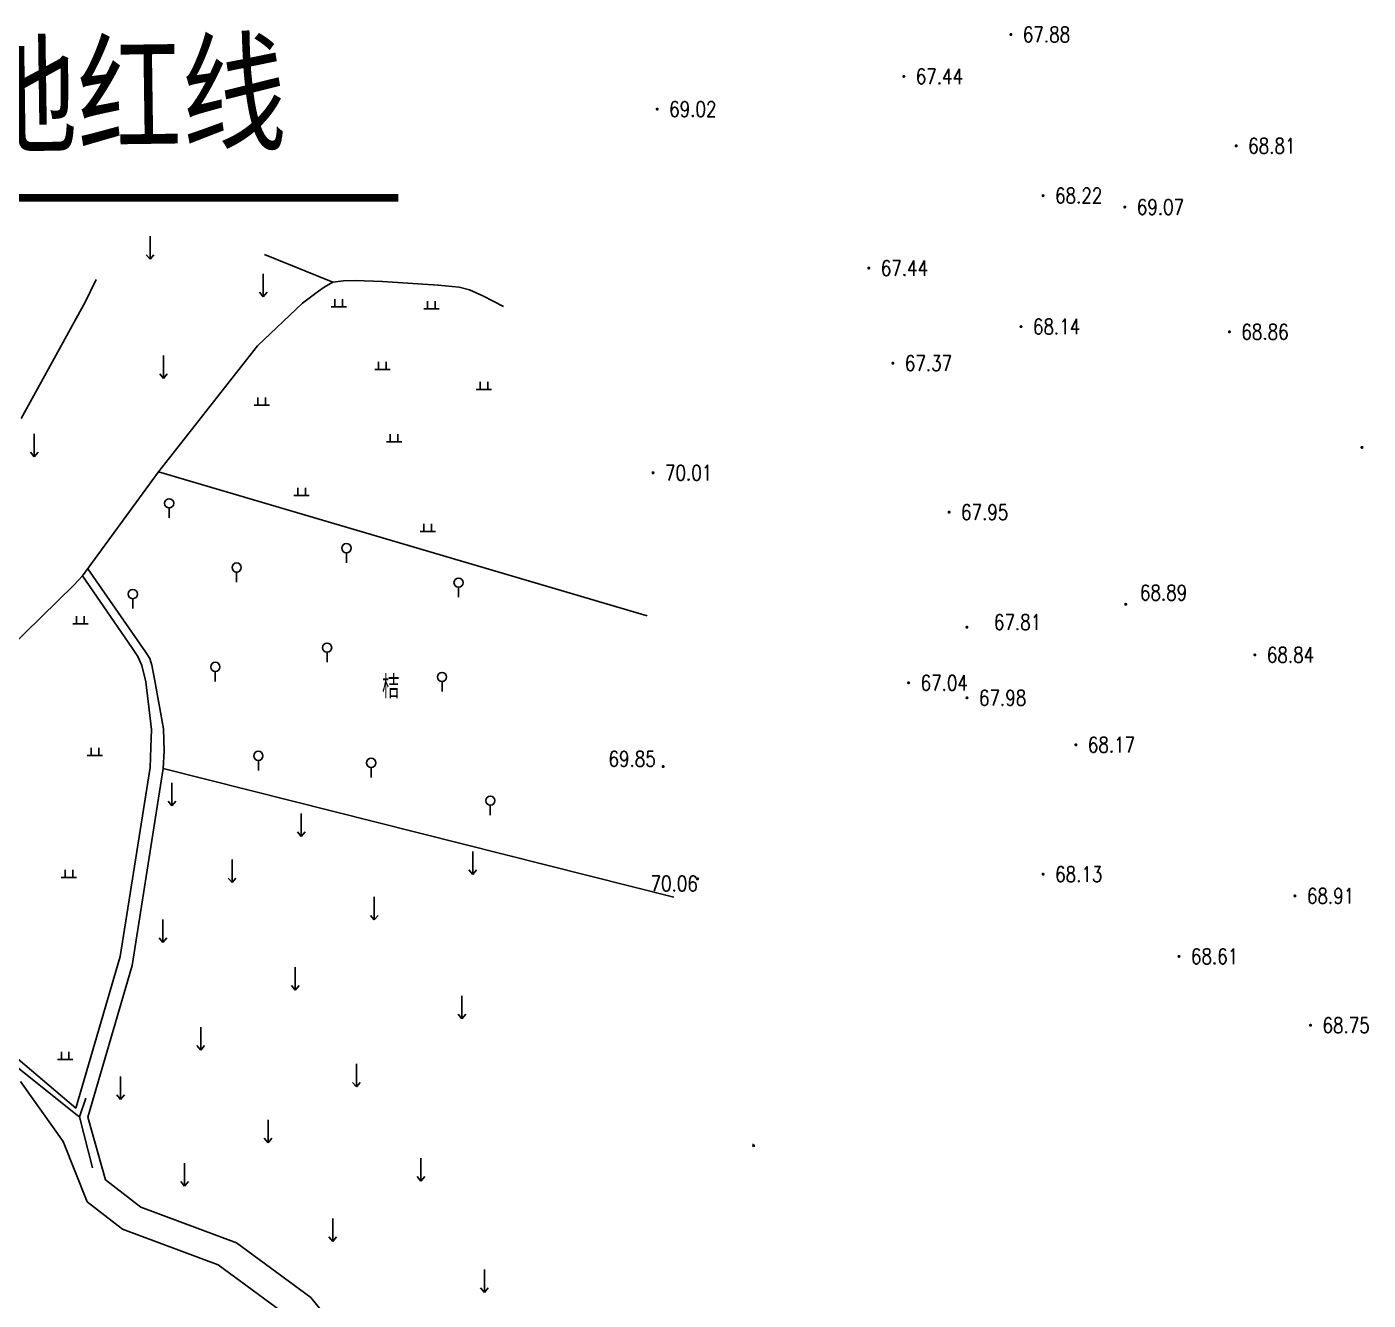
# Model space of a CAD drawing. Extents: x 10519 to 17598, y -625 to 2857.
# Drawn here: x 13682.3 to 13769.8, y 1308 to 1391.1 of the extents above; entities that cross this region are included whole.
import ezdxf
from ezdxf.enums import TextEntityAlignment as Align

# ---------------------------------------------------------------- set-up
doc = ezdxf.new("R2010")
doc.units = 0
doc.header["$MEASUREMENT"] = 0
doc.layers.get('0').update_dxf_attribs({"linetype": 'CONTINUOUS'})
for name, color, linetype in [('0000原地形', 252, 'CONTINUOUS'), ('000道路名称', 6, 'CONTINUOUS'), ('GCD', 224, 'CONTINUOUS')]:
    doc.layers.add(name, color=color, linetype=linetype)
doc.styles.get("Standard").update_dxf_attribs({"font": 'txt8.shx', "width": 0.8, "bigfont": 'hz.shx'})
doc.styles.add('正等线体', font='txt8.shx', dxfattribs={"width": 0.8, "bigfont": 'hz.shx'})
doc.styles.add('黑体', font='SIMHEI.TTF', dxfattribs={"width": 0.8})
doc.linetypes.add('10421', pattern='A,2,[150,AAA.SHX,S=1,R=0,X=0,Y=1],1e-11', length=2)

# ---------------------------------------------------------------- blocks, each defined once
blk = doc.blocks.new('GC200')
at = {"linetype": 'Continuous', "const_width": 0.2, "flags": 128}
blk.add_lwpolyline([(-0.1, 0, 1), (0.1, 0, 1)], format="xyb", close=True, dxfattribs=at)

msp = doc.modelspace()

# ---------------------------------------------------------------- linework, layer by layer
at = {"layer": '0000原地形'}
for p, q in [((13690.31, 1375.905), (13690.31, 1377.405)), ((13690.06, 1376.205), (13690.31, 1375.905)), ((13690.31, 1375.905), (13690.56, 1376.205)), ((13697.687, 1373.467), (13697.687, 1374.967)), ((13697.437, 1373.767), (13697.687, 1373.467)), ((13697.687, 1373.467), (13697.937, 1373.767)), ((13702.37, 1373.307), (13702.37, 1372.807)), ((13702.87, 1373.307), (13702.87, 1372.807)), ((13708.411, 1373.178), (13708.411, 1372.678)), ((13708.911, 1373.178), (13708.911, 1372.678)), ((13702.12, 1372.807), (13703.12, 1372.807)), ((13708.161, 1372.678), (13709.161, 1372.678)), ((13691.181, 1368.127), (13691.181, 1369.627)), ((13705.219, 1369.22), (13705.219, 1368.72)), ((13705.719, 1369.22), (13705.719, 1368.72)), ((13690.931, 1368.427), (13691.181, 1368.127)), ((13691.181, 1368.127), (13691.431, 1368.427)), ((13704.969, 1368.72), (13705.969, 1368.72)), ((13711.834, 1367.916), (13711.834, 1367.416)), ((13712.334, 1367.916), (13712.334, 1367.416)), ((13711.584, 1367.416), (13712.584, 1367.416)), ((13697.087, 1366.385), (13698.087, 1366.385)), ((13697.337, 1366.885), (13697.337, 1366.385)), ((13697.837, 1366.885), (13697.837, 1366.385)), ((13682.751, 1363.012), (13682.751, 1364.512)), ((13705.975, 1364.501), (13705.975, 1364.001)), ((13706.475, 1364.501), (13706.475, 1364.001)), ((13705.725, 1364.001), (13706.725, 1364.001)), ((13682.501, 1363.312), (13682.751, 1363.012)), ((13682.751, 1363.012), (13683.001, 1363.312)), ((13699.942, 1360.995), (13699.942, 1360.495)), ((13700.442, 1360.995), (13700.442, 1360.495)), ((13699.692, 1360.495), (13700.692, 1360.495)), ((13691.548, 1359.036), (13691.548, 1359.686)), ((13708.174, 1358.645), (13708.174, 1358.145)), ((13708.674, 1358.645), (13708.674, 1358.145)), ((13707.924, 1358.145), (13708.924, 1358.145)), ((13703.117, 1356.109), (13703.117, 1356.759)), ((13695.953, 1354.846), (13695.953, 1355.496)), ((13710.434, 1353.858), (13710.434, 1354.508)), ((13689.177, 1353.111), (13689.177, 1353.761)), ((13685.508, 1352.627), (13685.508, 1352.127)), ((13686.008, 1352.627), (13686.008, 1352.127)), ((13685.258, 1352.127), (13686.258, 1352.127)), ((13701.855, 1349.613), (13701.855, 1350.263)), ((13694.56, 1348.361), (13694.56, 1349.011)), ((13709.353, 1347.705), (13709.353, 1348.355)), ((13686.202, 1343.534), (13687.202, 1343.534)), ((13686.452, 1344.034), (13686.452, 1343.534)), ((13686.952, 1344.034), (13686.952, 1343.534)), ((13697.369, 1342.557), (13697.369, 1343.207)), ((13704.728, 1342.102), (13704.728, 1342.752)), ((13691.735, 1340.253), (13691.735, 1341.753)), ((13691.485, 1340.553), (13691.735, 1340.253)), ((13691.735, 1340.253), (13691.985, 1340.553)), ((13712.502, 1339.637), (13712.502, 1340.287)), ((13700.167, 1338.253), (13700.167, 1339.753)), ((13699.917, 1338.553), (13700.167, 1338.253)), ((13700.167, 1338.253), (13700.417, 1338.553)), ((13695.657, 1335.236), (13695.657, 1336.736)), ((13711.356, 1335.762), (13711.356, 1337.262)), ((13684.511, 1335.567), (13685.511, 1335.567)), ((13684.761, 1336.067), (13684.761, 1335.567)), ((13685.261, 1336.067), (13685.261, 1335.567)), ((13695.407, 1335.536), (13695.657, 1335.236)), ((13695.657, 1335.236), (13695.907, 1335.536)), ((13711.106, 1336.062), (13711.356, 1335.762)), ((13711.356, 1335.762), (13711.606, 1336.062)), ((13704.933, 1332.801), (13704.933, 1334.301)), ((13704.683, 1333.101), (13704.933, 1332.801)), ((13704.933, 1332.801), (13705.183, 1333.101)), ((13691.147, 1331.339), (13691.147, 1332.839)), ((13690.897, 1331.639), (13691.147, 1331.339)), ((13691.147, 1331.339), (13691.397, 1331.639)), ((13699.778, 1328.229), (13699.778, 1329.729)), ((13699.528, 1328.529), (13699.778, 1328.229)), ((13699.778, 1328.229), (13700.028, 1328.529)), ((13710.649, 1326.345), (13710.649, 1327.845)), ((13710.399, 1326.645), (13710.649, 1326.345)), ((13710.649, 1326.345), (13710.899, 1326.645)), ((13693.613, 1324.298), (13693.613, 1325.798)), ((13684.515, 1324.203), (13684.515, 1323.703)), ((13685.015, 1324.203), (13685.015, 1323.703)), ((13693.363, 1324.598), (13693.613, 1324.298)), ((13693.613, 1324.298), (13693.863, 1324.598)), ((13684.265, 1323.703), (13685.265, 1323.703)), ((13703.763, 1321.905), (13703.763, 1323.405)), ((13688.383, 1321.083), (13688.383, 1322.583)), ((13703.513, 1322.205), (13703.763, 1321.905)), ((13703.763, 1321.905), (13704.013, 1322.205)), ((13688.133, 1321.383), (13688.383, 1321.083)), ((13688.383, 1321.083), (13688.633, 1321.383)), ((13698.001, 1318.262), (13698.001, 1319.762)), ((13697.751, 1318.562), (13698.001, 1318.262)), ((13698.001, 1318.262), (13698.251, 1318.562)), ((13707.976, 1315.757), (13707.976, 1317.257)), ((13692.557, 1315.439), (13692.557, 1316.939)), ((13692.307, 1315.739), (13692.557, 1315.439)), ((13692.557, 1315.439), (13692.807, 1315.739)), ((13707.726, 1316.057), (13707.976, 1315.757)), ((13707.976, 1315.757), (13708.226, 1316.057)), ((13702.229, 1311.831), (13702.229, 1313.331)), ((13701.979, 1312.131), (13702.229, 1311.831)), ((13702.229, 1311.831), (13702.479, 1312.131)), ((13712.123, 1308.487), (13712.123, 1309.987)), ((13711.873, 1308.787), (13712.123, 1308.487)), ((13712.123, 1308.487), (13712.373, 1308.787))]:
    msp.add_line(p, q, dxfattribs=at)
at = {"layer": '0000原地形', "linetype": 'Continuous'}
for p, q in [((13697.77, 1376.225), (13702.232, 1374.403)), ((13690.845, 1362.035), (13722.733, 1352.643)), ((13686.234, 1355.713), (13690.013, 1350.302)), ((13685.894, 1355.246), (13689.122, 1350.572)), ((13689.122, 1350.572), (13689.508, 1349.996)), ((13689.508, 1349.996), (13689.778, 1349.397)), ((13690.013, 1350.302), (13690.284, 1349.858)), ((13690.284, 1349.858), (13690.426, 1349.424)), ((13689.778, 1349.397), (13690.018, 1348.326)), ((13690.426, 1349.424), (13690.622, 1348.393)), ((13690.018, 1348.326), (13690.395, 1345.23)), ((13690.622, 1348.393), (13691.175, 1345.261)), ((13690.395, 1345.23), (13690.365, 1344.045)), ((13691.175, 1345.261), (13691.226, 1343.809)), ((13690.365, 1344.045), (13690.307, 1342.747)), ((13691.226, 1343.809), (13691.17, 1342.679)), ((13690.307, 1342.747), (13688.349, 1330.422)), ((13691.17, 1342.679), (13689.141, 1329.823)), ((13691.17, 1342.679), (13724.472, 1334.297)), ((13688.349, 1330.422), (13685.46, 1320.528)), ((13689.141, 1329.823), (13686.252, 1319.929)), ((13678.131, 1325.946), (13685.573, 1320.048)), ((13685.46, 1320.528), (13680.375, 1324.83)), ((13685.704, 1319.946), (13686.12, 1321.17)), ((13685.573, 1320.048), (13685.704, 1319.946)), ((13685.704, 1319.946), (13686.551, 1316.62)), ((13686.252, 1319.929), (13687.392, 1315.836)), ((13687.392, 1315.836), (13689.703, 1314.065)), ((13689.703, 1314.065), (13695.943, 1311.743)), ((13695.943, 1311.743), (13700.797, 1308.158)), ((13700.797, 1308.158), (13706.13, 1301.571))]:
    msp.add_line(p, q, dxfattribs=at)
at = {"layer": '0000原地形', "linetype": '10421'}
for p, q in [((13686.074, 1373.108, 69.139), (13686.782, 1374.598, 69.139)), ((13701.285, 1373.823), (13701.67, 1374.095)), ((13701.67, 1374.095), (13702.232, 1374.403)), ((13702.232, 1374.403), (13702.935, 1374.49)), ((13702.935, 1374.49), (13703.686, 1374.512)), ((13703.686, 1374.512), (13705.476, 1374.449)), ((13705.476, 1374.449), (13709.11, 1374.208)), ((13709.11, 1374.208), (13710.474, 1374.09)), ((13710.474, 1374.09), (13711.146, 1373.906)), ((13700.245, 1373.035), (13701.285, 1373.823)), ((13711.146, 1373.906), (13712.027, 1373.527)), ((13712.027, 1373.527), (13713.359, 1372.836)), ((13681.901, 1365.511, 69.139), (13686.074, 1373.108, 69.139)), ((13697.321, 1370.249), (13700.245, 1373.035)), ((13690.845, 1362.035), (13697.321, 1370.249)), ((13685.894, 1355.246), (13690.845, 1362.035)), ((13685.324, 1354.635), (13685.894, 1355.246)), ((13681.086, 1350.483), (13685.324, 1354.635)), ((13681.84, 1322.255), (13684.624, 1318.336)), ((13684.624, 1318.336), (13686.195, 1314.4)), ((13686.195, 1314.4), (13688.506, 1312.629)), ((13688.506, 1312.629), (13694.746, 1310.307)), ((13694.746, 1310.307), (13699.6, 1306.722))]:
    msp.add_line(p, q, dxfattribs=at)
at = {"layer": '0000原地形'}
for centre in [(13691.548, 1359.986), (13703.117, 1357.059), (13695.953, 1355.796), (13710.434, 1354.808), (13689.177, 1354.061), (13701.855, 1350.563), (13694.56, 1349.311), (13709.353, 1348.655), (13697.369, 1343.507), (13704.728, 1343.052), (13712.502, 1340.587)]:
    msp.add_ellipse(centre, major_axis=(-0.212, 0.212), ratio=1, start_param=3.926991, end_param=10.210176, dxfattribs=at)
at = {"layer": '000道路名称', "color": 0, "const_width": 0.5}
msp.add_lwpolyline([(13630.898, 1347.556), (13642.867, 1379.917), (13706.496, 1379.917)], dxfattribs=at)

# ---------------------------------------------------------------- block references
at = {"layer": 'GCD', "linetype": 'Continuous', "xscale": 0.500000000000417, "yscale": 0.500000000000417, "rotation": 23.39892387901112}
for p in [(13746.471, 1390.573, 67.878), (13739.484, 1387.842, 67.436), (13723.391, 1385.707, 69.024), (13753.904, 1379.317, 69.067), (13737.201, 1375.332, 67.443), (13747.129, 1371.512, 68.135), (13760.725, 1371.173, 68.859), (13738.772, 1369.128, 67.37), (13769.376, 1363.632, 69.043), (13723.121, 1361.979, 70.007), (13742.435, 1359.406, 67.954), (13753.965, 1353.394, 68.894), (13743.601, 1351.902, 67.807), (13739.799, 1348.271, 67.04), (13743.606, 1347.291, 67.983), (13750.712, 1344.23, 68.173), (13723.78, 1342.811, 69.852), (13748.571, 1335.784, 68.129), (13765.004, 1334.367, 89.572), (13757.437, 1330.423, 68.61), (13766.017, 1325.927, 89.409)]:
    msp.add_blockref('GC200', p, dxfattribs=at)
at = {"layer": 'GCD', "linetype": 'Continuous', "xscale": 0.5, "yscale": 0.5, "zscale": 0.5}
for p in [(13746.471, 1390.573, 67.878), (13739.484, 1387.842, 67.436), (13723.391, 1385.707, 69.024), (13761.169, 1383.307, 68.812), (13748.569, 1380.058, 68.215), (13753.904, 1379.317, 69.067), (13737.201, 1375.332, 67.443), (13747.129, 1371.512, 68.135), (13760.725, 1371.173, 68.859), (13738.772, 1369.128, 67.37), (13769.376, 1363.632, 69.043), (13723.121, 1361.979, 70.007), (13742.435, 1359.406, 67.954), (13753.965, 1353.394, 68.894), (13743.601, 1351.902, 67.807), (13762.39, 1350.093, 68.837), (13739.799, 1348.271, 67.04), (13743.606, 1347.291, 67.983), (13750.712, 1344.23, 68.173), (13723.78, 1342.811, 69.852), (13748.571, 1335.784, 68.129), (13765.004, 1334.367, 89.572), (13757.437, 1330.423, 68.61), (13766.017, 1325.927, 89.409)]:
    msp.add_blockref('GC200', p, dxfattribs=at)
at = {"layer": 'GCD', "linetype": 'Continuous'}
ref = msp.add_blockref('GC200', (13726.022, 1335.484, 70.056), dxfattribs=dict(at, xscale=0.5, yscale=0.5, zscale=0.5))
ref.add_attrib('height', '70.06', dxfattribs={"linetype": 'Continuous', "height": 1, "style": '正等线体', "width": 0.8}).set_placement((13722.961, 1335.176, 70.056), align=Align.MIDDLE_LEFT)

# ---------------------------------------------------------------- texts
at = {"layer": '0000原地形', "linetype": 'Continuous', "width": 0.8}
msp.add_text('桔', height=1.5, dxfattribs=at).set_placement((13706.006, 1348.086), align=Align.MIDDLE)
msp.add_text('h', height=0.2, dxfattribs=at).set_placement((13729.608, 1317.999, 69.913))
at = {"layer": '000道路名称', "color": 0, "style": '黑体', "width": 0.8}
msp.add_text('衢化东路征地红线', height=6.25, rotation=0.80947, dxfattribs=at).set_placement((13644.67, 1382.921, -0.454))
at = {"layer": 'GCD', "linetype": 'Continuous', "width": 0.8}
for s, p in [('67.88', (13748.796, 1390.573)), ('67.44', (13741.809, 1387.842)), ('69.02', (13725.716, 1385.707)), ('68.81', (13763.494, 1383.307)), ('68.22', (13750.894, 1380.058)), ('69.07', (13756.229, 1379.317)), ('67.44', (13739.526, 1375.332)), ('68.14', (13749.454, 1371.512)), ('68.86', (13763.05, 1371.173)), ('67.37', (13741.097, 1369.128)), ('70.01', (13725.446, 1361.979)), ('67.95', (13744.76, 1359.406)), ('68.89', (13756.433, 1354.153, -20.663)), ('67.81', (13746.906, 1352.23, 67.96)), ('68.84', (13764.715, 1350.093)), ('67.04', (13742.124, 1348.271)), ('67.98', (13745.931, 1347.291)), ('68.17', (13753.037, 1344.23)), ('69.85', (13721.757, 1343.311)), ('68.13', (13750.896, 1335.784)), ('68.91', (13767.329, 1334.367, 20.663)), ('68.61', (13759.762, 1330.423)), ('68.75', (13768.342, 1325.927, 20.663))]:
    msp.add_text(s, height=1, dxfattribs=at).set_placement(p, align=Align.MIDDLE)

doc.saveas('drawing.dxf')
